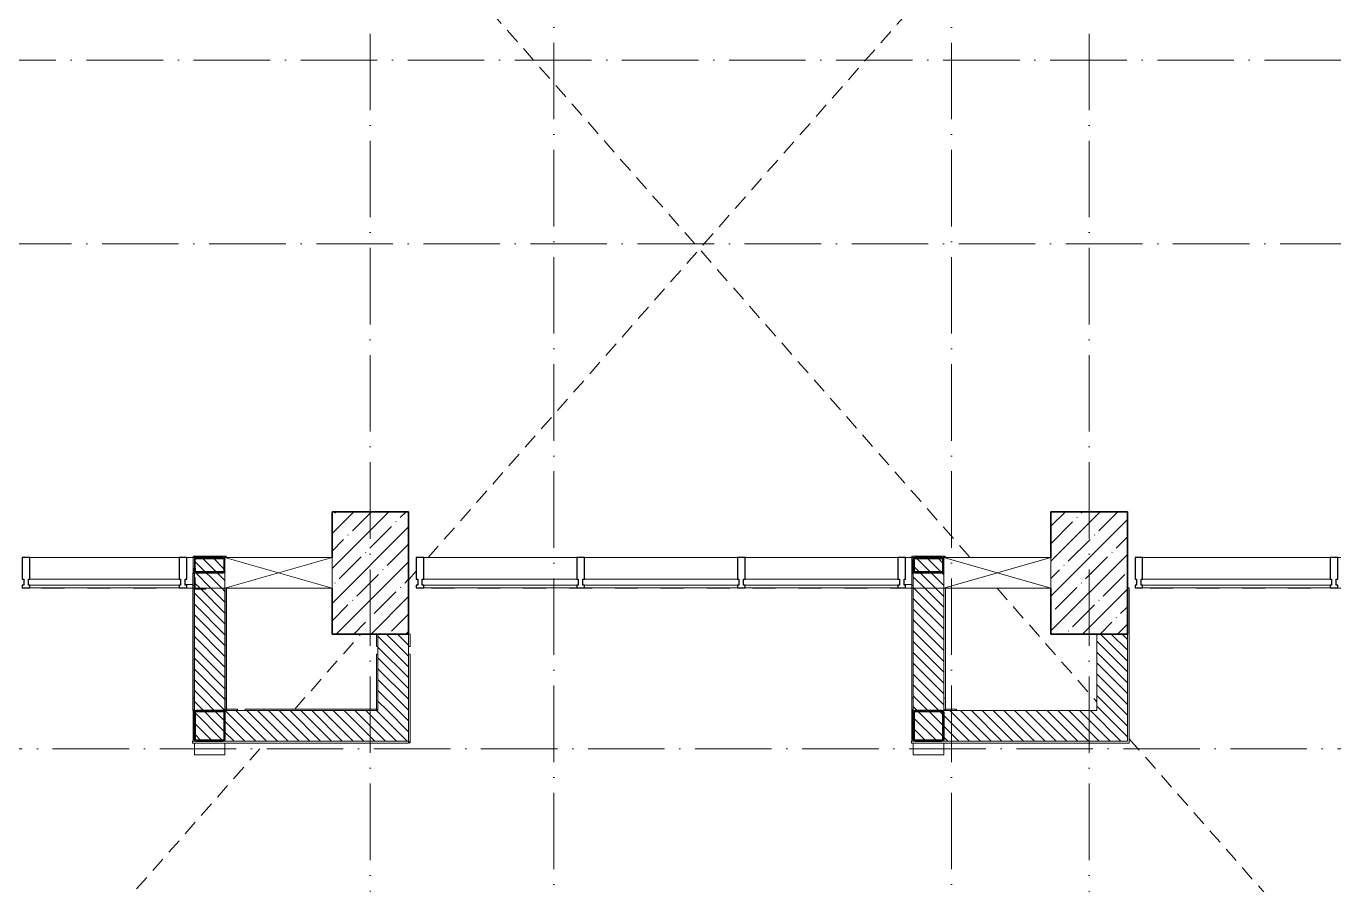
# Model space of a CAD drawing. Header units: millimetres. Extents: x -213536 to 1564669, y -45299 to 942238.
# Drawn here: x 442516 to 451066, y 519114 to 524725 of the extents above; entities that cross this region are included whole.
import ezdxf

# ---------------------------------------------------------------- set-up
doc = ezdxf.new("R2010")
doc.units = ezdxf.units.MM
for name, pattern in [('200_ШТРИХ_ш1п0_6_', [160, 100, -60]), ('50_200_ШТРИХ_1Т_ш5_п1_п1_', [700, 500, -100, 0, -100]), ('Штрих короткий', [300, 150, -150])]:
    doc.linetypes.add(name, pattern=pattern)
for name, color, linetype, lineweight in [('0-1', 7, 'Continuous', 5), ('0-2', 7, 'Continuous', 9), ('3) ЖБ 4м', 3, 'Continuous', 30), ('Импосты витража', 7, 'Continuous', 9), ('Импосты витража-1', 7, 'Continuous', 25), ('Каркас несущий', 7, 'Continuous', 9), ('Колонны', 7, 'Continuous', 9), ('Колонны-1', 7, 'Continuous', 35), ('Линии-1', 7, '200_ШТРИХ_ш1п0_6_', 9), ('Несущие колонны', 7, 'Continuous', 9), ('Несущие колонны-1', 7, 'Continuous', 35), ('Обобщенные модели', 7, 'Continuous', 9), ('Оси-2', 7, '50_200_ШТРИХ_1Т_ш5_п1_п1_', 9), ('Остекление-1', 7, 'Continuous', 9), ('Перемычка-1', 7, 'Штрих короткий', 9), ('Проем-2', 7, 'Continuous', 9), ('Стены-1', 7, 'Continuous', 13), ('Штриховка разреза-1', 7, 'Continuous', 9), ('Элементы узлов-2', 7, 'Continuous', 9)]:
    doc.layers.add(name, color=color, linetype=linetype, lineweight=lineweight)
doc.layers.get('0-2').off()
pattern_1 = [(135, (0, 0), (-35.35534, -35.35534), [])]

# ---------------------------------------------------------------- blocks, each defined once
blk = doc.blocks.new('Ос 3 эт верх часть')
at = {"layer": 'Оси-2'}
for p, q in [((444766, 535177.6), (444766, 499613)), ((445966, 499613), (445966, 535177.6)), ((448566, 499613), (448566, 535177.6)), ((449466, 535177.6), (449466, 499613)), ((477716, 524502.4), (426847.2, 524502.4)), ((463816, 523302.4), (426847.2, 523302.4)), ((455091, 520002.4), (426847.2, 520002.4))]:
    blk.add_line(p, q, dxfattribs=at)
blk = doc.blocks.new('BSC_Колонна _Прямоугольная - 500х800-V67-АИ2_03_План отделки стен 3-го этажа _Часть 1_')
at = {"layer": 'Несущие колонны'}
h = blk.add_hatch(dxfattribs=at)
h.set_pattern_fill('FP_63', color=256, style=0, pattern_type=2)
h.set_pattern_definition([(45, (-15600, -76250), (-114.04925, 114.04925), []), (45, (-15485.95, -76250), (-114.04925, 114.04925), [201.613, -40.323, 3.353, -36.97])])
h.paths.add_polyline_path([(-234, -400), (250, -400), (250, 400), (-250, 400), (-250, -400)], flags=0)
at = {"layer": 'Несущие колонны-1'}
for p, q in [((250, 400), (-250, 400)), ((-250, 400), (-250, 100)), ((250, -400), (250, 400)), ((-250, -100), (-250, -400)), ((-250, -400), (250, -400))]:
    blk.add_line(p, q, dxfattribs=at)
blk = doc.blocks.new('BSC_Колонна _Прямоугольная - 500х800-V68-АИ2_03_План отделки стен 3-го этажа _Часть 1_')
at = {"layer": 'Несущие колонны'}
h = blk.add_hatch(dxfattribs=at)
h.set_pattern_fill('FP_64', color=256, style=0, pattern_type=2)
h.set_pattern_definition([(45, (-20300, -76250), (-114.04925, 114.04925), []), (45, (-20185.95, -76250), (-114.04925, 114.04925), [201.613, -40.323, 3.353, -36.97])])
h.paths.add_polyline_path([(-223.1, -400), (250, -400), (250, 400), (-250, 400), (-250, -400)], flags=0)
at = {"layer": 'Несущие колонны-1'}
for p, q in [((250, 400), (-250, 400)), ((-250, 400), (-250, 100)), ((250, -400), (250, 400)), ((-250, -100), (-250, -400)), ((-250, -400), (250, -400))]:
    blk.add_line(p, q, dxfattribs=at)
blk = doc.blocks.new('PNS_Панель прямоугольная2 - Нр_Стекло - 40мм-28950589-АИ2_03_План отделки стен 3-го этажа _Часть 1_')
at = {"layer": 'Остекление-1'}
for p, q in [((-622.5, 0), (622.5, 0)), ((612.5, 0), (-612.5, 0)), ((-612.5, -40), (612.5, -40))]:
    blk.add_line(p, q, dxfattribs=at)
blk = doc.blocks.new('Прямоугольный импост - Импост структурный с накладкой - 180мм-26944798-АИ2_03_План отделки стен 3-го этажа _Часть 1_')
at = {"layer": 'Импосты витража-1'}
for p, q in [((-25, 0), (-25, 17)), ((-25, 17), (25, 17)), ((-15, 0), (-25, 0)), ((-15, -40), (-15, 0)), ((25, 0), (15, 0)), ((15, 0), (15, -40)), ((25, 17), (25, 0)), ((-25, -180), (-25, -40)), ((-25, -40), (-15, -40)), ((15, -40), (25, -40)), ((25, -40), (25, -180)), ((25, -180), (-25, -180))]:
    blk.add_line(p, q, dxfattribs=at)
blk = doc.blocks.new('Прямоугольный импост - Импост структурный с накладкой - 180мм-26943387-АИ2_03_План отделки стен 3-го этажа _Часть 1_')
at = {"layer": 'Импосты витража-1'}
for p, q in [((-25, 0), (-25, 17)), ((-25, 17), (25, 17)), ((-15, 0), (-25, 0)), ((-15, -40), (-15, 0)), ((25, 0), (15, 0)), ((15, 0), (15, -40)), ((25, 17), (25, 0)), ((-25, -180), (-25, -40)), ((-25, -40), (-15, -40)), ((15, -40), (25, -40)), ((25, -40), (25, -180)), ((25, -180), (-25, -180))]:
    blk.add_line(p, q, dxfattribs=at)
blk = doc.blocks.new('Прямоугольный импост - Импост структурный с накладкой - 180мм-27359880-АИ2_03_План отделки стен 3-го этажа _Часть 1_')
at = {"layer": 'Импосты витража'}
for p, q in [((23150, 76350), (21925, 76350)), ((23150, 76153), (21925, 76153))]:
    blk.add_line(p, q, dxfattribs=at)
blk = doc.blocks.new('PNS_Панель прямоугольная2 - Нр_Стекло - 40мм-28950531-АИ2_03_План отделки стен 3-го этажа _Часть 1_')
at = {"layer": 'Остекление-1'}
for p, q in [((-487.5, 40), (487.5, 40)), ((-497.5, 0), (497.5, 0)), ((487.5, 0), (-487.5, 0))]:
    blk.add_line(p, q, dxfattribs=at)
blk = doc.blocks.new('Прямоугольный импост - Импост структурный с накладкой - 180мм-26967532-АИ2_03_План отделки стен 3-го этажа _Часть 1_')
at = {"layer": 'Импосты витража'}
for p, q in [((13325, 76350), (12350, 76350)), ((13325, 76153), (12350, 76153))]:
    blk.add_line(p, q, dxfattribs=at)
blk = doc.blocks.new('PNS_Панель прямоугольная2 - Нр_Стекло - 40мм-28950573-АИ2_03_План отделки стен 3-го этажа _Часть 1_')
at = {"layer": 'Остекление-1'}
for p, q in [((-500, 40), (500, 40)), ((-510, 0), (510, 0)), ((500, 0), (-500, 0))]:
    blk.add_line(p, q, dxfattribs=at)
blk = doc.blocks.new('Прямоугольный импост - Импост структурный с накладкой - 180мм-27174669-АИ2_03_План отделки стен 3-го этажа _Часть 1_')
at = {"layer": 'Импосты витража'}
for p, q in [((16950, 76350), (15950, 76350)), ((16950, 76153), (15950, 76153))]:
    blk.add_line(p, q, dxfattribs=at)
blk = doc.blocks.new('Проем_Дверь_Прямоугольный - 2200х2800h_витражные проемы-35279783-АИ2_03_План отделки стен 3-го этажа _Часть 1_')
at = {"layer": 'Перемычка-1'}
for p, q in [((1100, 100), (-1100, 100)), ((1100, -100), (-1100, -100))]:
    blk.add_line(p, q, dxfattribs=at)
blk = doc.blocks.new('Фахверк_СКБ_Уголок - 200_3550-28267367-АИ2_03_План отделки стен 3-го этажа _Часть 1_')
at = {"layer": 'Обобщенные модели'}
for p, q in [((200, 156), (125, 156)), ((125, 156), (125, 81)), ((131, 81), (131, 150)), ((131, 150), (200, 150)), ((200, 150), (200, 156)), ((125, 81), (131, 81)), ((131, 19), (125, 19)), ((125, 19), (125, -56)), ((131, -50), (131, 19)), ((125, -56), (200, -56)), ((200, -50), (131, -50)), ((200, -56), (200, -50))]:
    blk.add_line(p, q, dxfattribs=at)
blk = doc.blocks.new('Проем_Дверь_Прямоугольный - 3300х2800h_витражные проемы-35261818-АИ2_03_План отделки стен 3-го этажа _Часть 1_')
at = {"layer": 'Перемычка-1'}
for p, q in [((1650, 100), (-1650, 100)), ((1650, -100), (-1650, -100))]:
    blk.add_line(p, q, dxfattribs=at)
blk = doc.blocks.new('Проем_Дверь_Прямоугольный - 4800х2800h_витражные проемы-35261966-АИ2_03_План отделки стен 3-го этажа _Часть 1_')
at = {"layer": 'Перемычка-1'}
for p, q in [((2400, 100), (-2400, 100)), ((2400, -100), (-2400, -100))]:
    blk.add_line(p, q, dxfattribs=at)
blk = doc.blocks.new('AR_Отверстие прямоугольное _в стене__БезПР - AR_Отверстие прямоугольное _в стене__БезПР-36898863-АИ2_03_План отделки стен 3-го этажа _Часть 1_')
at = {"layer": 'Проем-2'}
blk.add_line((350, 100), (-350, 100), dxfattribs=at)
at = {"layer": 'Элементы узлов-2'}
for p, q in [((-350, -100), (-350, 100)), ((-350, 100), (350, 100)), ((350, 100), (-350, -100)), ((-350, 100), (350, -100)), ((350, 100), (-350, 100)), ((-350, 100), (-350, -100)), ((350, 100), (350, -100)), ((350, -100), (350, 100)), ((350, -100), (-350, -100)), ((-350, -100), (350, -100))]:
    blk.add_line(p, q, dxfattribs=at)
blk = doc.blocks.new('0125-Р-ОО-Ш2-АР-о_23_10_2024_rvt-1-АИ2_03_План отделки стен 3-го этажа _Часть 1_')
at = {"layer": 'Штриховка разреза-1'}
h = blk.add_hatch(dxfattribs=at)
h.set_pattern_fill('FP_1', color=256, style=0, pattern_type=2)
h.set_pattern_definition(pattern_1)
h.paths.add_polyline_path([(14456, 76150), (14650, 76150), (14650, 76350), (14456, 76350), (14456, 76281), (14450, 76281), (14450, 76219), (14456, 76219), (14456, 76163.7)], flags=0)
h = blk.add_hatch(dxfattribs=at)
h.set_pattern_fill('FP_1', color=256, style=0, pattern_type=2)
h.set_pattern_definition(pattern_1)
h.paths.add_polyline_path([(19350, 76150), (19350, 76350), (19150, 76350), (19150, 76150)], flags=0)
h = blk.add_hatch(dxfattribs=at)
h.set_pattern_fill('FP_1', color=256, style=0, pattern_type=2)
h.set_pattern_definition(pattern_1)
h.paths.add_polyline_path([(14450, 75150), (14650, 75150), (14650, 76150), (14525, 76150), (14525, 76144), (14450, 76144), (14450, 75314)], flags=0)
h = blk.add_hatch(dxfattribs=at)
h.set_pattern_fill('FP_1', color=256, style=0, pattern_type=2)
h.set_pattern_definition(pattern_1)
h.paths.add_polyline_path([(19150, 75150), (19350, 75150), (19350, 76150), (19150, 76150), (19150, 75314)], flags=0)
h = blk.add_hatch(dxfattribs=at)
h.set_pattern_fill('FP_1', color=256, style=0, pattern_type=2)
h.set_pattern_definition(pattern_1)
h.paths.add_polyline_path([(15850, 75350), (15850, 75850), (15650, 75850), (15650, 75350)], flags=0)
h = blk.add_hatch(dxfattribs=at)
h.set_pattern_fill('FP_1', color=256, style=0, pattern_type=2)
h.set_pattern_definition(pattern_1)
h.paths.add_polyline_path([(20550, 75350), (20550, 75850), (20350, 75850), (20350, 75350)], flags=0)
h = blk.add_hatch(dxfattribs=at)
h.set_pattern_fill('FP_1', color=256, style=0, pattern_type=2)
h.set_pattern_definition(pattern_1)
h.paths.add_polyline_path([(14659.4, 75150), (15850, 75150), (15850, 75350), (14650, 75350), (14650, 75150)], flags=0)
h = blk.add_hatch(dxfattribs=at)
h.set_pattern_fill('FP_1', color=256, style=0, pattern_type=2)
h.set_pattern_definition(pattern_1)
h.paths.add_polyline_path([(19370.2, 75150), (20550, 75150), (20550, 75350), (19350, 75350), (19350, 75150)], flags=0)
at = {"layer": 'Линии-1'}
for p, q in [((9950, 87250), (19522.2, 76350)), ((15978, 76350), (22600, 83875)), ((15850, 76204.5), (15900, 76261.4)), ((19697.9, 76150), (20350, 75407.4)), ((15106.8, 75360), (15538, 75850)), ((20562, 75166), (25439.5, 69612)), ((9950, 69500), (14911.4, 75138))]:
    blk.add_line(p, q, dxfattribs=at)
at = {"layer": 'Стены-1'}
for p, q in [((14450, 76281), (14450, 76219)), ((14650, 76350), (14525, 76350)), ((19350, 76350), (19150, 76350)), ((19150, 76350), (19150, 76150)), ((14450, 76144), (14450, 75150)), ((14650, 76150), (14525, 76150)), ((14525, 76150), (14650, 76150)), ((14650, 75350), (14650, 76150)), ((19150, 76150), (19150, 75150)), ((19350, 76150), (19150, 76150)), ((19150, 76150), (19350, 76150)), ((19350, 75350), (19350, 76150)), ((15650, 75850), (15650, 75350)), ((15850, 75350), (15850, 75850)), ((20350, 75850), (20350, 75350)), ((20550, 75350), (20550, 75850)), ((15650, 75350), (14650, 75350)), ((15850, 75150), (15850, 75350)), ((20350, 75350), (19350, 75350)), ((20550, 75150), (20550, 75350)), ((14450, 75150), (14650, 75150)), ((14650, 75150), (15850, 75150)), ((19150, 75150), (19350, 75150)), ((19350, 75150), (20550, 75150))]:
    blk.add_line(p, q, dxfattribs=at)
at = {"layer": '0-2'}
for name, p in [('BSC_Колонна _Прямоугольная - 500х800-V67-АИ2_03_План отделки стен 3-го этажа _Часть 1_', (15600, 76250)), ('BSC_Колонна _Прямоугольная - 500х800-V68-АИ2_03_План отделки стен 3-го этажа _Часть 1_', (20300, 76250)), ('Фахверк_СКБ_Уголок - 200_3550-28267367-АИ2_03_План отделки стен 3-го этажа _Часть 1_', (14325, 76200)), ('Прямоугольный импост - Импост структурный с накладкой - 180мм-26967532-АИ2_03_План отделки стен 3-го этажа _Часть 1_', (1025, 0)), ('Проем_Дверь_Прямоугольный - 3300х2800h_витражные проемы-35261818-АИ2_03_План отделки стен 3-го этажа _Часть 1_', (17500, 76250)), ('Прямоугольный импост - Импост структурный с накладкой - 180мм-27174669-АИ2_03_План отделки стен 3-го этажа _Часть 1_', (0, 0)), ('Прямоугольный импост - Импост структурный с накладкой - 180мм-27174669-АИ2_03_План отделки стен 3-го этажа _Часть 1_', (1050, 0)), ('Прямоугольный импост - Импост структурный с накладкой - 180мм-27174669-АИ2_03_План отделки стен 3-го этажа _Часть 1_', (2100, 0)), ('Проем_Дверь_Прямоугольный - 4800х2800h_витражные проемы-35261966-АИ2_03_План отделки стен 3-го этажа _Часть 1_', (22950, 76250)), ('Прямоугольный импост - Импост структурный с накладкой - 180мм-27359880-АИ2_03_План отделки стен 3-го этажа _Часть 1_', (-1275, 0)), ('PNS_Панель прямоугольная2 - Нр_Стекло - 40мм-28950531-АИ2_03_План отделки стен 3-го этажа _Часть 1_', (13862.5, 76170)), ('PNS_Панель прямоугольная2 - Нр_Стекло - 40мм-28950573-АИ2_03_План отделки стен 3-го этажа _Часть 1_', (16450, 76170)), ('PNS_Панель прямоугольная2 - Нр_Стекло - 40мм-28950573-АИ2_03_План отделки стен 3-го этажа _Часть 1_', (17500, 76170)), ('PNS_Панель прямоугольная2 - Нр_Стекло - 40мм-28950573-АИ2_03_План отделки стен 3-го этажа _Часть 1_', (18550, 76170))]:
    blk.add_blockref(name, p, dxfattribs=at)
at = {"layer": '0-2', "rotation": 180}
for name, p in [('Проем_Дверь_Прямоугольный - 2200х2800h_витражные проемы-35279783-АИ2_03_План отделки стен 3-го этажа _Часть 1_', (13350, 76250)), ('AR_Отверстие прямоугольное _в стене__БезПР - AR_Отверстие прямоугольное _в стене__БезПР-36898863-АИ2_03_План отделки стен 3-го этажа _Часть 1_', (15000, 76250)), ('AR_Отверстие прямоугольное _в стене__БезПР - AR_Отверстие прямоугольное _в стене__БезПР-36898863-АИ2_03_План отделки стен 3-го этажа _Часть 1_', (19700, 76250)), ('PNS_Панель прямоугольная2 - Нр_Стекло - 40мм-28950589-АИ2_03_План отделки стен 3-го этажа _Часть 1_', (21262.5, 76170))]:
    blk.add_blockref(name, p, dxfattribs=at)
at = {"layer": '0-2', "extrusion": (0, 0, -1), "rotation": 180}
for name, p in [('Прямоугольный импост - Импост структурный с накладкой - 180мм-26943387-АИ2_03_План отделки стен 3-го этажа _Часть 1_', (-13350, 76170)), ('Прямоугольный импост - Импост структурный с накладкой - 180мм-26943387-АИ2_03_План отделки стен 3-го этажа _Часть 1_', (-14375, 76170)), ('Прямоугольный импост - Импост структурный с накладкой - 180мм-26943387-АИ2_03_План отделки стен 3-го этажа _Часть 1_', (-15925, 76170)), ('Прямоугольный импост - Импост структурный с накладкой - 180мм-26943387-АИ2_03_План отделки стен 3-го этажа _Часть 1_', (-16975, 76170)), ('Прямоугольный импост - Импост структурный с накладкой - 180мм-26943387-АИ2_03_План отделки стен 3-го этажа _Часть 1_', (-18025, 76170)), ('Прямоугольный импост - Импост структурный с накладкой - 180мм-26943387-АИ2_03_План отделки стен 3-го этажа _Часть 1_', (-19075, 76170)), ('Прямоугольный импост - Импост структурный с накладкой - 180мм-26944798-АИ2_03_План отделки стен 3-го этажа _Часть 1_', (-20625, 76170)), ('Прямоугольный импост - Импост структурный с накладкой - 180мм-26943387-АИ2_03_План отделки стен 3-го этажа _Часть 1_', (-21900, 76170))]:
    blk.add_blockref(name, p, dxfattribs=at)
blk = doc.blocks.new('Фахверк_Усиление стен_ifc_RVT-1-АИ2_03_План отделки стен 3-го этажа _Часть 1_')
at = {"layer": 'Каркас несущий'}
for p, q in [((14441.5, 76350), (14400, 76350)), ((19141.5, 76350), (19100, 76350)), ((14390, 76175), (14440, 76175)), ((14440, 76168), (14440, 75432)), ((14449.5, 76168), (14449.5, 75432)), ((14650.5, 76150), (14650.5, 75432)), ((14660, 76150), (14660, 75432)), ((19090, 76175), (19140, 76175)), ((19140, 76168), (19140, 75432)), ((19149.5, 76168), (19149.5, 75432)), ((19350.5, 76150), (19350.5, 75432)), ((19360, 76150), (19360, 75432)), ((15649.5, 75718), (15640, 75718)), ((15640, 75718), (15640, 75360)), ((15649.5, 75718), (15649.5, 75350.5)), ((15860, 75718), (15850.5, 75718)), ((15850.5, 75718), (15850.5, 75149.5)), ((15860, 75718), (15860, 75140)), ((14732, 75360), (14660, 75360)), ((14660, 75350.5), (14732, 75350.5)), ((14732, 75350.5), (14732, 75360)), ((14782, 75360), (14782, 75350.5)), ((15640, 75360), (14782, 75360)), ((15649.5, 75350.5), (14782, 75350.5)), ((15640, 75360), (15649.5, 75350.5)), ((15649.5, 75350.5), (15640, 75360)), ((19432, 75360), (19360, 75360)), ((19360, 75350.5), (19432, 75350.5)), ((19432, 75350.5), (19432, 75360)), ((14450, 75138), (14450, 75060)), ((14650, 75060), (14650, 75138)), ((15860, 75140), (15850, 75140)), ((15850.5, 75149.5), (15860, 75140)), ((15860, 75140), (15850.5, 75149.5)), ((19150, 75138), (19150, 75060)), ((19350, 75060), (19350, 75138)), ((14450, 75060), (14650, 75060)), ((19150, 75060), (19350, 75060))]:
    blk.add_line(p, q, dxfattribs=at)
at = {"layer": 'Колонны'}
for p, q in [((14441.5, 76250), (14440, 76250)), ((14440, 76250), (14440, 76168)), ((14449.5, 76168), (14449.5, 76241.5)), ((19141.5, 76250), (19140, 76250)), ((19140, 76250), (19140, 76168)), ((19149.5, 76168), (19149.5, 76241.5)), ((14440, 76168), (14449.5, 76168)), ((19140, 76168), (19149.5, 76168)), ((15640, 75850), (15640, 75768)), ((15649.5, 75768), (15649.5, 75844.6)), ((15860, 75850), (15850, 75850)), ((15850.5, 75844.6), (15850.5, 75768)), ((15860, 75768), (15860, 75850)), ((15640, 75768), (15649.5, 75768)), ((15850.5, 75768), (15860, 75768)), ((14449.5, 75432), (14440, 75432)), ((14440, 75432), (14440, 75350)), ((14449.5, 75432), (14440, 75432)), ((14440, 75432), (14440, 75350)), ((14449.5, 75358.5), (14449.5, 75432)), ((14449.5, 75358.5), (14449.5, 75432)), ((14660, 75432), (14650.5, 75432)), ((14650.5, 75432), (14650.5, 75358.5)), ((14660, 75432), (14650.5, 75432)), ((14650.5, 75432), (14650.5, 75358.5)), ((14660, 75350), (14660, 75432)), ((14660, 75350), (14660, 75432)), ((19149.5, 75432), (19140, 75432)), ((19140, 75432), (19140, 75350)), ((19149.5, 75432), (19140, 75432)), ((19140, 75432), (19140, 75350)), ((19149.5, 75358.5), (19149.5, 75432)), ((19149.5, 75358.5), (19149.5, 75432)), ((19360, 75432), (19350.5, 75432)), ((19350.5, 75432), (19350.5, 75358.5)), ((19360, 75432), (19350.5, 75432)), ((19350.5, 75432), (19350.5, 75358.5)), ((19360, 75350), (19360, 75432)), ((19360, 75350), (19360, 75432)), ((14440, 75350), (14441.5, 75350)), ((14440, 75350), (14441.5, 75350)), ((19140, 75350), (19141.5, 75350)), ((19140, 75350), (19141.5, 75350))]:
    blk.add_line(p, q, dxfattribs=at)
at = {"layer": 'Колонны-1'}
for p, q in [((14450, 76281), (14450, 76262)), ((14456, 76262), (14456, 76281)), ((14462, 76344), (14638, 76344)), ((14638, 76350), (14525, 76350)), ((14644, 76338), (14644, 76262)), ((19150, 76338), (19150, 76262)), ((19156, 76262), (19156, 76338)), ((19338, 76350), (19162, 76350)), ((19162, 76344), (19338, 76344)), ((19344, 76338), (19344, 76262)), ((14638, 76256), (14462, 76256)), ((14462, 76250), (14638, 76250)), ((19338, 76256), (19162, 76256)), ((19162, 76250), (19338, 76250)), ((14450, 75338), (14450, 75162)), ((14456, 75162), (14456, 75338)), ((14638, 75350), (14462, 75350)), ((14462, 75344), (14638, 75344)), ((14644, 75338), (14644, 75162)), ((14650, 75162), (14650, 75338)), ((19150, 75338), (19150, 75162)), ((19156, 75162), (19156, 75338)), ((19338, 75350), (19162, 75350)), ((19162, 75344), (19338, 75344)), ((19344, 75338), (19344, 75162)), ((19350, 75162), (19350, 75338)), ((14638, 75156), (14462, 75156)), ((19338, 75156), (19162, 75156)), ((14462, 75150), (14638, 75150)), ((19162, 75150), (19338, 75150))]:
    blk.add_line(p, q, dxfattribs=at)
for centre, radius, start, end in [((14462, 76338), 12, 90, 123.00967), ((14462, 76338), 6, 90, 180), ((14638, 76338), 12, 0, 90), ((14638, 76338), 6, 0, 90), ((19162, 76338), 12, 90, 180), ((19162, 76338), 6, 90, 180), ((19338, 76338), 12, 0, 90), ((19338, 76338), 6, 0, 90), ((14462, 76262), 12, 180, 270), ((14462, 76262), 6, 180, 270), ((14638, 76262), 12, 270, 360), ((14638, 76262), 6, 270, 0), ((19162, 76262), 12, 180, 270), ((19162, 76262), 6, 180, 270), ((19338, 76262), 12, 270, 360), ((19338, 76262), 6, 270, 0), ((14462, 75338), 12, 90, 180), ((14462, 75338), 6, 90, 180), ((14638, 75338), 12, 0, 90), ((14638, 75338), 6, 0, 90), ((19162, 75338), 12, 90, 180), ((19162, 75338), 6, 90, 180), ((19338, 75338), 12, 0, 90), ((19338, 75338), 6, 0, 90), ((14462, 75162), 12, 180, 270), ((14462, 75162), 6, 180, 270), ((14638, 75162), 12, 270, 0), ((14638, 75162), 6, 270, 360), ((19162, 75162), 12, 180, 270), ((19162, 75162), 6, 180, 270), ((19338, 75162), 12, 270, 0), ((19338, 75162), 6, 270, 360)]:
    blk.add_arc(centre, radius, start, end, dxfattribs=at)
at = {"layer": 'Обобщенные модели'}
for p, q in [((14658.5, 76358.5), (14441.5, 76358.5)), ((14441.5, 76358.5), (14441.5, 76250)), ((14650, 76350), (14650, 76358.5)), ((14658.5, 76350), (14650, 76358.5)), ((14658.5, 76358.5), (14658.5, 76350)), ((19358.5, 76358.5), (19141.5, 76358.5)), ((19141.5, 76358.5), (19141.5, 76250)), ((19350, 76350), (19350, 76358.5)), ((19358.5, 76350), (19350, 76358.5)), ((19358.5, 76358.5), (19358.5, 76350)), ((14450, 76281), (14450, 76262)), ((14456, 76262), (14456, 76281)), ((14462, 76344), (14638, 76344)), ((14638, 76350), (14525, 76350)), ((14644, 76338), (14644, 76262)), ((19150, 76338), (19150, 76262)), ((19156, 76262), (19156, 76338)), ((19338, 76350), (19162, 76350)), ((19162, 76344), (19338, 76344)), ((19344, 76338), (19344, 76262)), ((14441.5, 76250), (14450, 76258.5)), ((14441.5, 76250), (14450, 76241.5)), ((14441.5, 76250), (14450, 76250)), ((14638, 76256), (14462, 76256)), ((14462, 76250), (14638, 76250)), ((19141.5, 76250), (19150, 76258.5)), ((19141.5, 76250), (19150, 76241.5)), ((19141.5, 76250), (19150, 76250)), ((19338, 76256), (19162, 76256)), ((19162, 76250), (19338, 76250)), ((14441.5, 75350), (14450, 75358.5)), ((14441.5, 75150), (14441.5, 75350)), ((14450, 75350), (14441.5, 75350)), ((14441.5, 75350), (14450, 75341.5)), ((14450, 75338), (14450, 75162)), ((14456, 75162), (14456, 75338)), ((14638, 75350), (14462, 75350)), ((14462, 75344), (14638, 75344)), ((14644, 75338), (14644, 75162)), ((14658.5, 75350), (14650, 75358.5)), ((14650, 75162), (14650, 75338)), ((19141.5, 75350), (19150, 75358.5)), ((19141.5, 75150), (19141.5, 75350)), ((19150, 75350), (19141.5, 75350)), ((19141.5, 75350), (19150, 75341.5)), ((19150, 75338), (19150, 75162)), ((19156, 75162), (19156, 75338)), ((19338, 75350), (19162, 75350)), ((19162, 75344), (19338, 75344)), ((19344, 75338), (19344, 75162)), ((19358.5, 75350), (19350, 75358.5)), ((19350, 75162), (19350, 75338)), ((14638, 75156), (14462, 75156)), ((19338, 75156), (19162, 75156)), ((14462, 75150), (14638, 75150)), ((19162, 75150), (19338, 75150))]:
    blk.add_line(p, q, dxfattribs=at)
for centre, radius, start, end in [((14462, 76338), 12, 90, 123.00967), ((14462, 76338), 6, 90, 180), ((14638, 76338), 12, 0, 90), ((14638, 76338), 6, 0, 90), ((19162, 76338), 12, 90, 180), ((19162, 76338), 6, 90, 180), ((19338, 76338), 12, 0, 90), ((19338, 76338), 6, 0, 90), ((14462, 76262), 12, 180, 270), ((14462, 76262), 6, 180, 270), ((14638, 76262), 12, 270, 360), ((14638, 76262), 6, 270, 0), ((19162, 76262), 12, 180, 270), ((19162, 76262), 6, 180, 270), ((19338, 76262), 12, 270, 360), ((19338, 76262), 6, 270, 0), ((14462, 75338), 12, 90, 180), ((14462, 75338), 6, 90, 180), ((14638, 75338), 12, 0, 90), ((14638, 75338), 6, 0, 90), ((19162, 75338), 12, 90, 180), ((19162, 75338), 6, 90, 180), ((19338, 75338), 12, 0, 90), ((19338, 75338), 6, 0, 90), ((14462, 75162), 12, 180, 270), ((14462, 75162), 6, 180, 270), ((14638, 75162), 12, 270, 0), ((14638, 75162), 6, 270, 360), ((19162, 75162), 12, 180, 270), ((19162, 75162), 6, 180, 270), ((19338, 75162), 12, 270, 0), ((19338, 75162), 6, 270, 360)]:
    blk.add_arc(centre, radius, start, end, dxfattribs=at)
blk = doc.blocks.new('3этВверх')
at = {"layer": 'Стены-1'}
for p, q in [((449728, 521055.4), (449716, 521055.4)), ((449728, 520040.4), (449728, 521055.4)), ((449716, 520752.4), (449716, 520052.4)), ((445016, 520052.4), (443604, 520052.4)), ((443604, 520052.4), (443604, 520040.4)), ((443604, 520040.4), (445016, 520040.4)), ((445016, 520040.4), (445016, 520052.4)), ((449716, 520052.4), (448304, 520052.4)), ((448304, 520052.4), (448304, 520040.4)), ((448304, 520040.4), (449728, 520040.4))]:
    blk.add_line(p, q, dxfattribs=at)
at = {"layer": '0-1'}
for name in ['0125-Р-ОО-Ш2-АР-о_23_10_2024_rvt-1-АИ2_03_План отделки стен 3-го этажа _Часть 1_', 'Фахверк_Усиление стен_ifc_RVT-1-АИ2_03_План отделки стен 3-го этажа _Часть 1_']:
    blk.add_blockref(name, (429166, 444902.4), dxfattribs=at)

msp = doc.modelspace()

# ---------------------------------------------------------------- block references
at = {"color": 5, "lineweight": 30}
msp.add_blockref('Ос 3 эт верх часть', (0, 0), dxfattribs=at)
at = {"layer": '3) ЖБ 4м'}
msp.add_blockref('3этВверх', (0, 0), dxfattribs=at)

doc.saveas('drawing.dxf')
